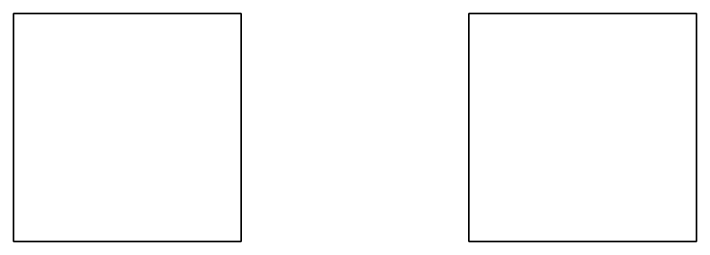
# Model space of a CAD drawing. Header units: millimetres. Extents: x -7.8 to 7.8, y -5.7 to 17.
# Drawn here: x 0 to 3, y 16 to 17 of the extents above; entities that cross this region are included whole.
import ezdxf

# ---------------------------------------------------------------- set-up
doc = ezdxf.new("R2010")
doc.units = ezdxf.units.MM

msp = doc.modelspace()

# ---------------------------------------------------------------- linework, layer by layer
for points in [[(1, 17, 1), (1, 17), (0, 17), (0, 17, 1)], [(1, 17), (1, 16), (0, 16), (0, 17)], [(0, 17), (0, 16), (0, 16, 1), (0, 17, 1)], [(0, 17, 1), (0, 16, 1), (1, 16, 1), (1, 17, 1)], [(1, 16, 1), (1, 16), (1, 17), (1, 17, 1)], [(3, 17), (3, 16), (2, 16), (2, 17)], [(2, 17), (2, 16), (3, 16), (3, 17)], [(0, 16, 1), (0, 16), (1, 16), (1, 16, 1)]]:
    msp.add_3dface(points)

doc.saveas('drawing.dxf')
